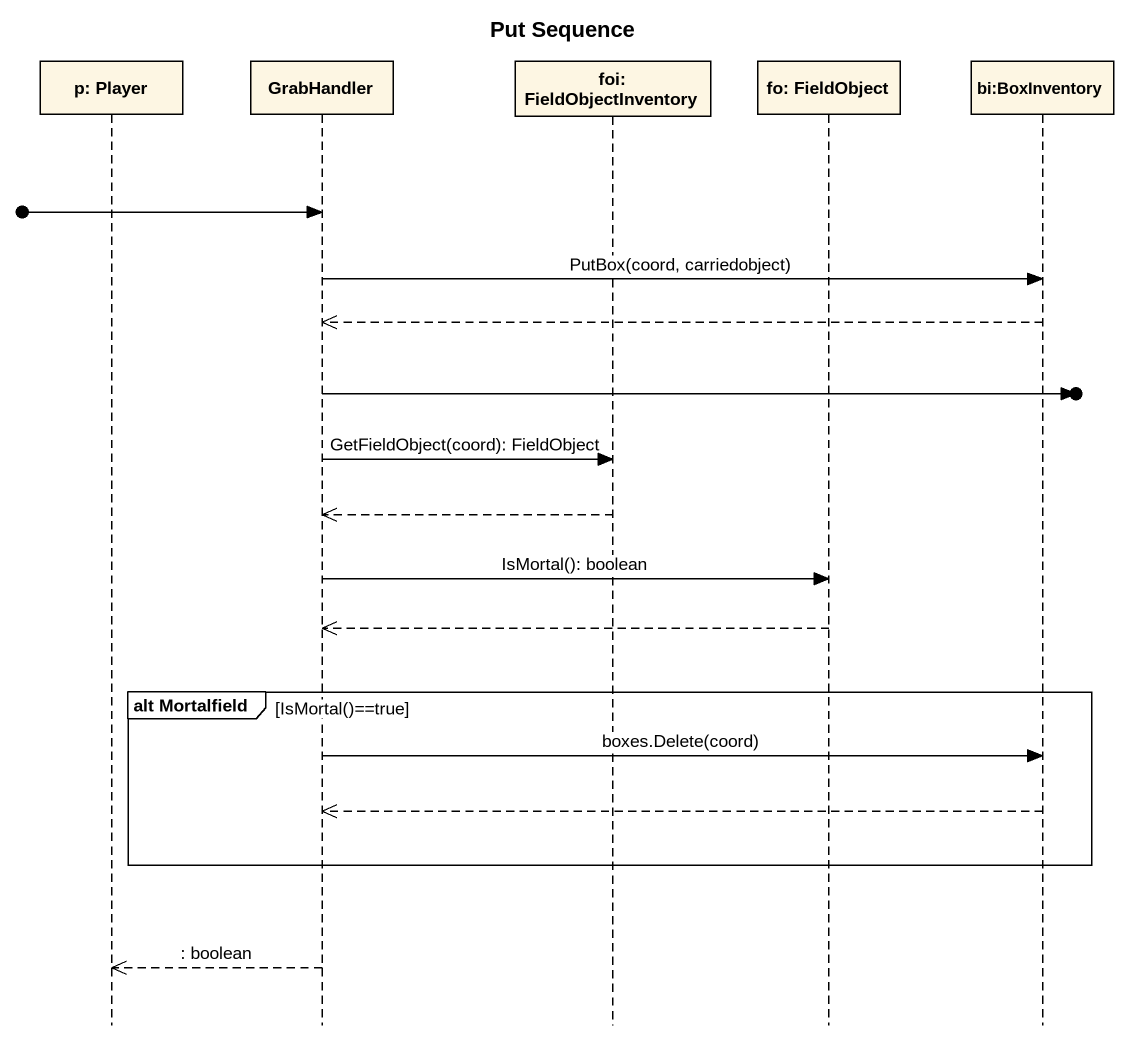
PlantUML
@startuml
title Put Sequence
hide footbox
participant "p: Player" as p_Player
participant GrabHandler
participant "foi: FieldObjectInventory" as foi_FieldObjectInventory
participant "fo: FieldObject" as fo_FieldObject
participant "bi:BoxInventory" as bi_BoxInventory

[o-> GrabHandler
GrabHandler -> bi_BoxInventory : PutBox(coord, carriedobject)
bi_BoxInventory -->> GrabHandler
GrabHandler ->o]
GrabHandler -> foi_FieldObjectInventory : GetFieldObject(coord): FieldObject
foi_FieldObjectInventory -->> GrabHandler
GrabHandler -> fo_FieldObject : IsMortal(): boolean
fo_FieldObject -->> GrabHandler
group alt Mortalfield [IsMortal()==true]
  GrabHandler -> bi_BoxInventory : boxes.Delete(coord)
  bi_BoxInventory -->> GrabHandler
end
GrabHandler -->> p_Player : : boolean
@enduml
